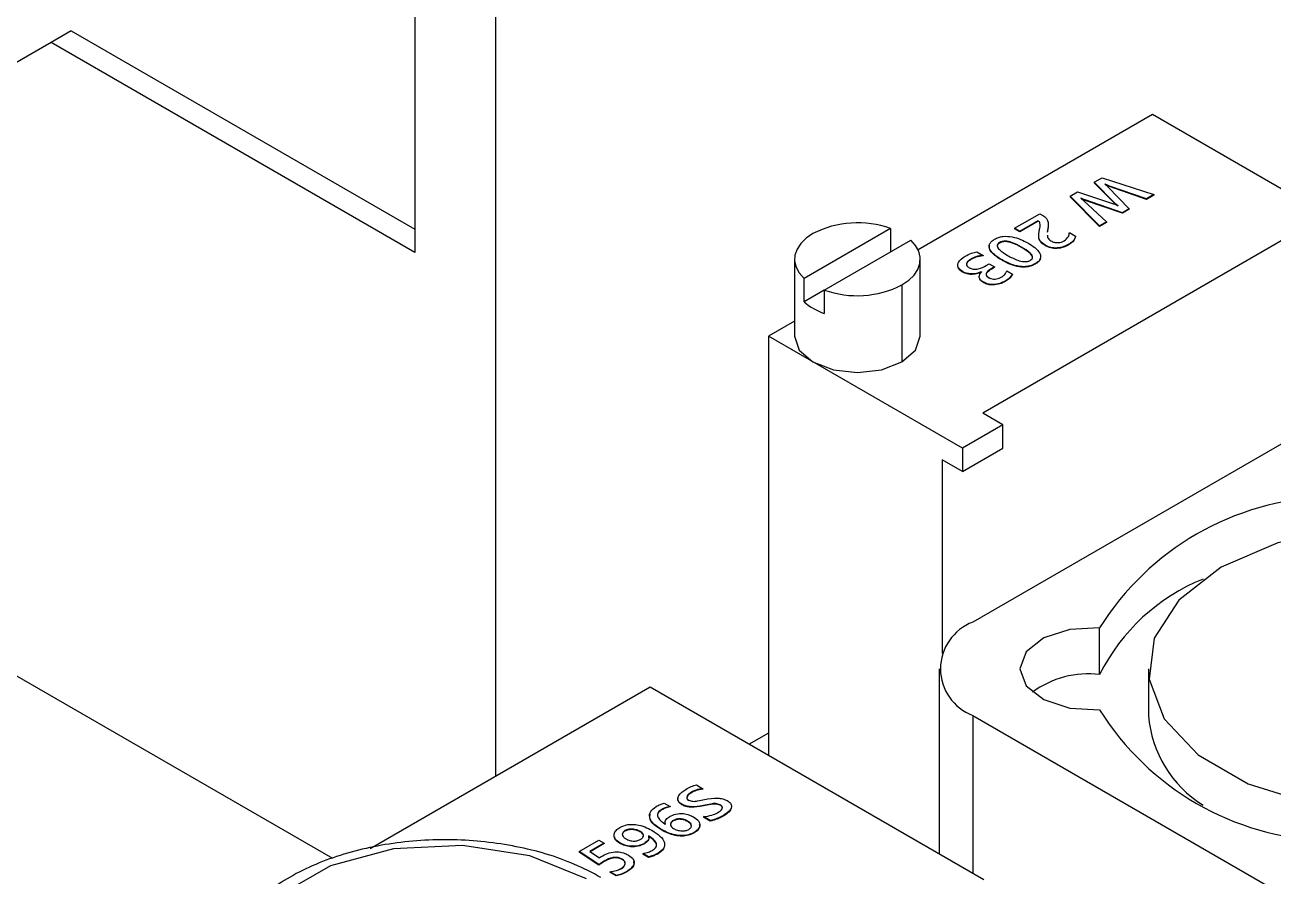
# Model space of a CAD drawing. Header units: millimetres. Extents: x 53 to 380, y 29 to 265.
# Drawn here: x 328.08 to 339, y 105.95 to 113.39 of the extents above; entities that cross this region are included whole.
import ezdxf

# ---------------------------------------------------------------- set-up
doc = ezdxf.new("R2010")
doc.units = ezdxf.units.MM

msp = doc.modelspace()

# ---------------------------------------------------------------- linework, layer by layer
at = {"color": 7, "linetype": 'Continuous', "lineweight": 25}
for p, q in [((309.3248, 118.4838), (330.7686, 106.1046)), ((331.4891, 114.4665), (331.4891, 111.4045)), ((332.1962, 106.821), (332.1962, 114.0583)), ((328.4839, 113.3434), (328.3071, 113.2414)), ((328.4839, 113.3434), (331.4891, 111.6086)), ((328.3071, 113.2414), (326.8929, 112.4247)), ((331.4891, 111.4045), (328.3071, 113.2414)), ((337.9412, 112.6098), (335.8916, 111.4266)), ((339.6383, 111.6301), (337.9412, 112.6098)), ((337.4324, 112.0177), (337.4999, 112.0567)), ((337.613, 111.8359), (337.4324, 112.0177)), ((337.4324, 112.0177), (337.4324, 112.0137)), ((337.4999, 112.0567), (337.9519, 111.9094)), ((337.2203, 111.8952), (337.2863, 111.9334)), ((337.2863, 111.9334), (337.6005, 111.8292)), ((337.613, 111.8318), (337.4324, 112.0137)), ((337.5262, 112.0019), (337.525, 112.0012)), ((337.5262, 112.0019), (337.5262, 112.0002)), ((337.5521, 111.9775), (337.7389, 111.7864)), ((337.8878, 111.8724), (337.5651, 111.985)), ((337.5651, 111.985), (337.5651, 111.981)), ((337.8878, 111.8683), (337.5651, 111.981)), ((337.9519, 111.9094), (337.8878, 111.8724)), ((337.9519, 111.9094), (337.9519, 111.9053)), ((337.4774, 111.6355), (337.2203, 111.8952)), ((337.2203, 111.8952), (337.2203, 111.8912)), ((337.4774, 111.6314), (337.2203, 111.8912)), ((337.3145, 111.8791), (337.3135, 111.8785)), ((337.3145, 111.8791), (337.3145, 111.8778)), ((337.3404, 111.8564), (337.5378, 111.6703)), ((337.6788, 111.7517), (337.3512, 111.8638)), ((337.3512, 111.8638), (337.3512, 111.8597)), ((337.6788, 111.7477), (337.3512, 111.8597)), ((337.613, 111.8359), (337.613, 111.8318)), ((337.6402, 111.8123), (337.6411, 111.8128)), ((337.9519, 111.9053), (337.8878, 111.8683)), ((337.8878, 111.8724), (337.8878, 111.8683)), ((336.7355, 111.6154), (336.9563, 111.7428)), ((336.9563, 111.7428), (336.9821, 111.7279)), ((337.7389, 111.7864), (337.6788, 111.7517)), ((337.7389, 111.7824), (337.6788, 111.7477)), ((337.6788, 111.7517), (337.6788, 111.7477)), ((337.7389, 111.7864), (337.7389, 111.7824)), ((335.6507, 111.6141), (334.8932, 111.1769)), ((335.6507, 111.6141), (335.6507, 111.41)), ((336.782, 111.5886), (336.7355, 111.6154)), ((336.7355, 111.6154), (336.7355, 111.6113)), ((336.782, 111.5845), (336.7355, 111.6113)), ((336.9407, 111.6802), (336.782, 111.5886)), ((336.9407, 111.6761), (336.782, 111.5845)), ((336.782, 111.5886), (336.782, 111.5845)), ((336.9419, 111.6794), (336.9407, 111.6802)), ((336.9407, 111.6802), (336.9407, 111.6761)), ((336.9419, 111.6754), (336.9407, 111.6761)), ((336.9419, 111.6794), (336.9419, 111.6754)), ((337.5378, 111.6703), (337.4774, 111.6355)), ((337.5378, 111.6663), (337.4774, 111.6314)), ((337.4774, 111.6355), (337.4774, 111.6314)), ((337.5378, 111.6703), (337.5378, 111.6663)), ((335.07, 111.0748), (335.8274, 111.5121)), ((339.108, 111.5281), (336.4563, 109.9973)), ((336.603, 111.4906), (336.603, 111.4865)), ((337.2041, 111.4723), (337.2041, 111.4682)), ((337.2142, 111.5786), (337.269, 111.547)), ((337.269, 111.547), (337.269, 111.5429)), ((336.4061, 111.4089), (336.4595, 111.378)), ((336.4595, 111.378), (336.4595, 111.3739)), ((336.7962, 111.4515), (336.7962, 111.4475)), ((337.0015, 111.468), (337.0015, 111.464)), ((334.8103, 111.3445), (334.8103, 110.6708)), ((335.9103, 110.6708), (335.9103, 111.3445)), ((336.3562, 111.3481), (336.3562, 111.344)), ((336.487, 111.2893), (336.5142, 111.3051)), ((336.5142, 111.3051), (336.5608, 111.2782)), ((336.5608, 111.2782), (336.5347, 111.2632)), ((336.5608, 111.2741), (336.5347, 111.2591)), ((336.5347, 111.2632), (336.5347, 111.2591)), ((336.5608, 111.2782), (336.5608, 111.2741)), ((336.6194, 111.3426), (336.6194, 111.3385)), ((336.9154, 111.3057), (336.9154, 111.3016)), ((334.8932, 110.9727), (334.8932, 111.1769)), ((336.2796, 111.2363), (336.2796, 111.2322)), ((336.4463, 111.2349), (336.4453, 111.2355)), ((336.4453, 111.2355), (336.4453, 111.2314)), ((336.4463, 111.2309), (336.4453, 111.2314)), ((336.465, 111.1426), (336.465, 111.1385)), ((336.6522, 111.1537), (336.6522, 111.1497)), ((336.6664, 111.2433), (336.7168, 111.2142)), ((336.7168, 111.2142), (336.7168, 111.2101)), ((335.07, 111.0748), (334.8932, 110.9727)), ((335.07, 111.0748), (335.07, 110.8707)), ((335.7492, 111.12), (335.7492, 110.4463)), ((334.8103, 110.8023), (334.5825, 110.6708)), ((336.2795, 109.6911), (334.5825, 110.6708)), ((334.5825, 110.6708), (334.5825, 107.0034)), ((336.6331, 109.8952), (336.4563, 109.9973)), ((336.6331, 109.8952), (336.2795, 109.6911)), ((339.3741, 109.9047), (336.3688, 108.1699)), ((336.6331, 109.6911), (336.6331, 109.8952)), ((336.2795, 109.6911), (336.2795, 109.487)), ((336.2795, 109.487), (336.6331, 109.6911)), ((336.2795, 109.487), (336.1028, 109.589)), ((336.1028, 109.589), (336.1028, 107.8945)), ((337.4792, 107.7117), (337.4792, 108.12)), ((336.076, 107.7617), (336.076, 106.1412)), ((337.9062, 107.7617), (337.9062, 107.3534)), ((333.5474, 107.601), (331.099, 106.1876)), ((336.4664, 105.9158), (333.5474, 107.601)), ((336.3688, 107.3535), (339.3741, 105.6186)), ((334.5825, 107.1994), (334.4128, 107.1014)), ((333.9087, 106.6822), (333.9087, 106.6781)), ((333.9516, 106.7463), (334.009, 106.7132)), ((334.009, 106.7132), (334.009, 106.7091)), ((333.6711, 106.5871), (333.722, 106.5577)), ((333.722, 106.5577), (333.722, 106.5536)), ((333.8254, 106.5764), (333.8254, 106.5723)), ((334.0129, 106.5659), (334.0129, 106.5618)), ((334.16, 106.5728), (334.16, 106.5687)), ((333.6482, 106.5318), (333.6482, 106.5277)), ((334.0724, 106.4341), (334.013, 106.4684)), ((334.013, 106.4684), (334.013, 106.4644)), ((334.0724, 106.43), (334.013, 106.4644)), ((334.185, 106.4765), (334.185, 106.4724)), ((333.3269, 106.3463), (333.3269, 106.3422)), ((333.6492, 106.3536), (333.6492, 106.3495)), ((333.6787, 106.404), (333.6801, 106.4049)), ((333.6801, 106.4008), (333.6793, 106.4104)), ((333.75, 106.4348), (333.75, 106.4307)), ((333.8757, 106.4293), (333.8757, 106.4252)), ((334.0724, 106.4341), (334.0724, 106.43)), ((332.9259, 106.1632), (333.0991, 106.2631)), ((333.1456, 106.2363), (333.0198, 106.1636)), ((333.1456, 106.2322), (333.0231, 106.1615)), ((333.0991, 106.2631), (333.1456, 106.2363)), ((333.1456, 106.2363), (333.1456, 106.2322)), ((333.2838, 106.2377), (333.2838, 106.2336)), ((333.4655, 106.3365), (333.4655, 106.3324)), ((333.4967, 106.2349), (333.4967, 106.2308)), ((333.5327, 106.3), (333.5316, 106.2994)), ((333.5316, 106.2994), (333.5316, 106.2953)), ((333.5327, 106.2959), (333.5316, 106.2953)), ((333.5327, 106.3), (333.5327, 106.2959)), ((333.9314, 106.3301), (333.9314, 106.326)), ((333.0978, 106.0495), (332.9259, 106.1632)), ((332.9259, 106.1632), (332.9259, 106.1591)), ((333.0978, 106.0454), (332.9259, 106.1591)), ((333.0198, 106.1636), (333.1032, 106.1087)), ((333.534, 106.116), (333.4824, 106.1457)), ((333.4824, 106.1457), (333.4824, 106.1416)), ((333.534, 106.1119), (333.4824, 106.1416)), ((333.616, 106.1479), (333.616, 106.1439)), ((333.0978, 106.0495), (333.0978, 106.0454)), ((333.1525, 106.0845), (333.1525, 106.0804)), ((333.3017, 106.0975), (333.3017, 106.0934)), ((333.534, 106.116), (333.534, 106.1119)), ((333.2509, 105.954), (333.196, 105.9857)), ((333.196, 105.9857), (333.196, 105.9816)), ((333.2509, 105.9499), (333.196, 105.9816)), ((333.2509, 105.954), (333.2509, 105.9499)), ((333.3423, 105.99), (333.3423, 105.9859))]:
    msp.add_line(p, q, dxfattribs=at)
at = {"color": 8, "linetype": 'Continuous', "lineweight": 25}
msp.add_line((336.3688, 107.3535), (336.3688, 105.9721), dxfattribs=at)
at = {"color": 7, "linetype": 'Continuous', "lineweight": 25, "flags": 128}
for points in [[(334.9714, 111.569), (334.9119, 111.5284), (334.8651, 111.4826), (334.8321, 111.4329), (334.8139, 111.3808), (334.8111, 111.3276), (334.8237, 111.2749), (334.8513, 111.2242), (334.8932, 111.1769)], [(335.7492, 111.12), (335.8087, 111.1606), (335.8556, 111.2064), (335.8885, 111.256), (335.9067, 111.3081), (335.9095, 111.3613), (335.897, 111.414), (335.8693, 111.4647), (335.8274, 111.5121)], [(334.8103, 110.6708), (334.8522, 110.5493), (334.9714, 110.4463), (335.1498, 110.3775), (335.3603, 110.3533), (335.5708, 110.3775), (335.7492, 110.4463)], [(335.7492, 110.4463), (335.8684, 110.5493), (335.9103, 110.6708)], [(341.6191, 106.8738), (341.9901, 107.1599), (342.2065, 107.4948), (342.2506, 107.8512), (342.119, 108.2005), (341.8223, 108.5141), (341.3846, 108.7668), (340.8412, 108.9381), (340.2363, 109.0141), (339.6188, 108.9886), (339.0388, 108.8637), (338.5432, 108.6495)], [(338.5432, 108.6495), (338.1722, 108.3634), (337.9559, 108.0286), (337.9117, 107.6721), (338.0433, 107.3229), (338.34, 107.0092), (338.7777, 106.7565), (339.3211, 106.5852), (339.926, 106.5093), (340.5435, 106.5348), (341.1235, 106.6597), (341.6191, 106.8738)], [(337.4792, 108.12), (337.2185, 108.1058), (336.9908, 108.0313), (336.836, 107.9094), (336.7812, 107.7617), (336.836, 107.6139), (336.9908, 107.492), (337.2185, 107.4175), (337.4792, 107.4033)], [(332.9917, 105.9245), (332.4938, 106.1257), (331.9068, 106.2165), (331.3013, 106.186), (330.7505, 106.0377), (330.3207, 105.7896), (330.0639, 105.4716), (330.0109, 105.1221), (330.1682, 104.7832), (330.5168, 104.4958)]]:
    msp.add_lwpolyline(points, dxfattribs=at)
at = {"color": 7, "linetype": 'Continuous', "lineweight": 25}
for centre, radius, start, end in [((335.3635, 110.8014), 0.8619, 70.54283, 117.06299), ((335.3571, 111.8875), 0.8619, 250.54268, 297.06314), ((335.2341, 111.359), 0.5152, 228.57707, 251.42831), ((339.544, 106.8311), 2.4341, 91.96706, 148.02756), ((339.0363, 106.9328), 1.7411, 111.98603, 153.42375), ((336.5238, 107.7617), 0.4366, 110.78343, 249.21657), ((337.382, 106.8831), 0.8343, 83.30917, 126.06269), ((339.544, 108.6922), 2.4341, 211.97241, 268.03296), ((338.9246, 107.4351), 1.0217, 184.58541, 238.08565)]:
    msp.add_arc(centre, radius, start, end, dxfattribs=at)
for points, knots in [([(337.525, 112.0012), (337.5305, 111.9969), (337.5403, 111.9893), (337.5485, 111.9811), (337.5521, 111.9775)], [0, 0, 0, 0, 0.55985395, 1, 1, 1, 1]), ([(337.5651, 111.985), (337.5575, 111.9879), (337.5439, 111.993), (337.5316, 111.9992), (337.5262, 112.0019)], [0, 0, 0, 0, 0.559883, 1, 1, 1, 1]), ([(337.5651, 111.981), (337.5574, 111.9838), (337.5464, 111.9879), (337.5365, 111.9928), (337.5334, 111.9943)], [0, 0, 0, 0, 0.6944252, 1, 1, 1, 1]), ([(337.3135, 111.8785), (337.319, 111.8746), (337.3287, 111.8675), (337.3368, 111.8598), (337.3404, 111.8564)], [0, 0, 0, 0, 0.5598638, 1, 1, 1, 1]), ([(337.3512, 111.8638), (337.3441, 111.8665), (337.3313, 111.8712), (337.3196, 111.8766), (337.3145, 111.8791)], [0, 0, 0, 0, 0.55995844, 1, 1, 1, 1]), ([(337.3512, 111.8597), (337.344, 111.8623), (337.3345, 111.8658), (337.3258, 111.8698), (337.3236, 111.8708)], [0, 0, 0, 0, 0.7545047, 1, 1, 1, 1]), ([(337.6005, 111.8292), (337.6083, 111.8264), (337.6222, 111.8213), (337.6347, 111.815), (337.6402, 111.8123)], [0, 0, 0, 0, 0.5598274, 1, 1, 1, 1]), ([(337.6411, 111.8128), (337.6353, 111.8169), (337.625, 111.8242), (337.6167, 111.8323), (337.613, 111.8359)], [0, 0, 0, 0, 0.559835, 1, 1, 1, 1]), ([(337.6296, 111.8173), (337.6278, 111.8186), (337.6216, 111.8232), (337.6166, 111.8282), (337.613, 111.8318)], [0, 0, 0, 0, 0.2843589, 1, 1, 1, 1]), ([(336.9821, 111.7279), (336.9917, 111.7212), (337.0109, 111.7078), (337.027, 111.6802), (337.0312, 111.649), (337.0268, 111.6153), (337.0228, 111.593), (337.0208, 111.5818)], [0, 0, 0, 0, 0.1695846, 0.3395186, 0.5594102, 0.7796728, 1, 1, 1, 1]), ([(336.9494, 111.584), (336.9516, 111.595), (336.9551, 111.6132), (336.9595, 111.6386), (336.9589, 111.6565), (336.9535, 111.6709), (336.9458, 111.6766), (336.9419, 111.6794)], [0, 0, 0, 0, 0.3403451, 0.5605498, 0.7805398, 0.8904488, 1, 1, 1, 1]), ([(337.0015, 111.468), (336.9858, 111.479), (336.9599, 111.4972), (336.9466, 111.5292), (336.9456, 111.5566), (336.9482, 111.5749), (336.9494, 111.584)], [0, 0, 0, 0, 0.3387811, 0.558883, 0.7793415, 1, 1, 1, 1]), ([(337.029, 111.6372), (337.0283, 111.6286), (337.0268, 111.6087), (337.023, 111.5889), (337.0208, 111.5777)], [0, 0, 0, 0, 0.4349859, 1, 1, 1, 1]), ([(336.6194, 111.3426), (336.5793, 111.3685), (336.5291, 111.4009), (336.5118, 111.4512), (336.5149, 111.4768), (336.5316, 111.5009), (336.5511, 111.5136), (336.5609, 111.52)], [0, 0, 0, 0, 0.4983219, 0.623828, 0.7492017, 0.8745319, 1, 1, 1, 1]), ([(336.5609, 111.52), (336.5714, 111.5253), (336.5924, 111.5359), (336.645, 111.5477), (336.7464, 111.5413), (336.8096, 111.5085), (336.8517, 111.4866)], [0, 0, 0, 0, 0.1257159, 0.2512548, 0.5005098, 1, 1, 1, 1]), ([(336.603, 111.4906), (336.5969, 111.4862), (336.5848, 111.4776), (336.5809, 111.4547), (336.6081, 111.4183), (336.6474, 111.3943), (336.6737, 111.3783)], [0, 0, 0, 0, 0.1247718, 0.2495759, 0.4989248, 1, 1, 1, 1]), ([(336.603, 111.4865), (336.5963, 111.4823), (336.5875, 111.4768), (336.5864, 111.4696), (336.5862, 111.468)], [0, 0, 0, 0, 0.7707347, 1, 1, 1, 1]), ([(336.7962, 111.4515), (336.7687, 111.4666), (336.7275, 111.4892), (336.6642, 111.504), (336.6252, 111.5011), (336.6104, 111.4941), (336.603, 111.4906)], [0, 0, 0, 0, 0.5010428, 0.7502795, 0.8750996, 1, 1, 1, 1]), ([(336.7962, 111.4475), (336.7687, 111.4625), (336.7275, 111.4851), (336.6642, 111.5), (336.6252, 111.497), (336.6104, 111.49), (336.603, 111.4865)], [0, 0, 0, 0, 0.5010428, 0.7502795, 0.8750996, 1, 1, 1, 1]), ([(336.8517, 111.4866), (336.8931, 111.4603), (336.9449, 111.4275), (336.965, 111.3762), (336.9625, 111.3499), (336.9455, 111.3252), (336.9254, 111.3122), (336.9154, 111.3057)], [0, 0, 0, 0, 0.4986408, 0.6240833, 0.7493477, 0.8745747, 1, 1, 1, 1]), ([(337.0015, 111.464), (336.9859, 111.4749), (336.96, 111.4931), (336.9466, 111.5247), (336.9465, 111.5425), (336.9465, 111.5511)], [0, 0, 0, 0, 0.44100536, 0.72752111, 1, 1, 1, 1]), ([(337.2041, 111.4723), (337.1878, 111.4641), (337.1554, 111.4479), (337.0944, 111.4397), (337.0398, 111.4488), (337.0143, 111.4616), (337.0015, 111.468)], [0, 0, 0, 0, 0.2806069, 0.5594056, 0.7793657, 1, 1, 1, 1]), ([(337.0224, 111.5541), (337.0219, 111.548), (337.0206, 111.5297), (337.0402, 111.5147), (337.0532, 111.5048)], [0, 0, 0, 0, 0.3368732, 1, 1, 1, 1]), ([(337.0532, 111.5048), (337.0625, 111.5002), (337.081, 111.491), (337.1163, 111.4882), (337.1463, 111.4943), (337.1607, 111.5015), (337.1679, 111.5051)], [0, 0, 0, 0, 0.2801756, 0.5586997, 0.7789964, 1, 1, 1, 1]), ([(337.1679, 111.5051), (337.1831, 111.5175), (337.2105, 111.5397), (337.2131, 111.5667), (337.2142, 111.5786)], [0, 0, 0, 0, 0.558269, 1, 1, 1, 1]), ([(337.269, 111.547), (337.2629, 111.5312), (337.2521, 111.5031), (337.2187, 111.4817), (337.2041, 111.4723)], [0, 0, 0, 0, 0.5593821, 1, 1, 1, 1]), ([(337.269, 111.5429), (337.2629, 111.5272), (337.2521, 111.499), (337.2187, 111.4776), (337.2041, 111.4682)], [0, 0, 0, 0, 0.5593821, 1, 1, 1, 1]), ([(336.2796, 111.2363), (336.2645, 111.2478), (336.2342, 111.2709), (336.2386, 111.3253), (336.2791, 111.354), (336.3038, 111.3716)], [0, 0, 0, 0, 0.2798591, 0.5601502, 1, 1, 1, 1]), ([(336.3038, 111.3716), (336.3206, 111.3807), (336.3506, 111.3971), (336.3891, 111.4053), (336.4061, 111.4089)], [0, 0, 0, 0, 0.5604287, 1, 1, 1, 1]), ([(336.4595, 111.378), (336.4378, 111.3751), (336.3991, 111.3698), (336.3693, 111.3548), (336.3562, 111.3481)], [0, 0, 0, 0, 0.559384, 1, 1, 1, 1]), ([(336.4595, 111.3739), (336.4378, 111.371), (336.3991, 111.3658), (336.3693, 111.3507), (336.3562, 111.344)], [0, 0, 0, 0, 0.559384, 1, 1, 1, 1]), ([(336.6194, 111.3385), (336.5798, 111.3643), (336.5302, 111.3967), (336.5116, 111.4451), (336.5149, 111.4599), (336.5163, 111.4663)], [0, 0, 0, 0, 0.693398, 0.8680354, 1, 1, 1, 1]), ([(336.6737, 111.3783), (336.702, 111.3628), (336.7444, 111.3395), (336.8076, 111.3226), (336.8483, 111.3235), (336.8638, 111.3306), (336.8716, 111.3341)], [0, 0, 0, 0, 0.50119941, 0.75075001, 0.87538717, 1, 1, 1, 1]), ([(336.8716, 111.3341), (336.8779, 111.3387), (336.8906, 111.3478), (336.894, 111.3717), (336.865, 111.4096), (336.8238, 111.4348), (336.7962, 111.4515)], [0, 0, 0, 0, 0.124724, 0.2494599, 0.4988921, 1, 1, 1, 1]), ([(336.8887, 111.3485), (336.8901, 111.3529), (336.8951, 111.3686), (336.8635, 111.4058), (336.8231, 111.4308), (336.7962, 111.4475)], [0, 0, 0, 0, 0.1117716, 0.4069628, 1, 1, 1, 1]), ([(337.2041, 111.4682), (337.1878, 111.4601), (337.1554, 111.4438), (337.0944, 111.4356), (337.0398, 111.4447), (337.0143, 111.4575), (337.0015, 111.464)], [0, 0, 0, 0, 0.2806069, 0.5594056, 0.7793657, 1, 1, 1, 1]), ([(336.2796, 111.2322), (336.2619, 111.2436), (336.2405, 111.2572), (336.2423, 111.2745), (336.2426, 111.2775)], [0, 0, 0, 0, 0.8266094, 1, 1, 1, 1]), ([(336.3562, 111.3481), (336.3467, 111.342), (336.3276, 111.3297), (336.3133, 111.3077), (336.3156, 111.2856), (336.3299, 111.2754), (336.337, 111.2703)], [0, 0, 0, 0, 0.2809729, 0.5608213, 0.7802866, 1, 1, 1, 1]), ([(336.3562, 111.344), (336.3469, 111.3379), (336.3281, 111.3257), (336.3131, 111.306), (336.3164, 111.294), (336.3175, 111.2902)], [0, 0, 0, 0, 0.4068875, 0.8121466, 1, 1, 1, 1]), ([(336.337, 111.2703), (336.3425, 111.2675), (336.3533, 111.262), (336.3739, 111.2572), (336.3959, 111.2568), (336.4382, 111.2632), (336.4653, 111.2777), (336.487, 111.2893)], [0, 0, 0, 0, 0.1253931, 0.2505266, 0.3756286, 0.5009918, 1, 1, 1, 1]), ([(336.5347, 111.2632), (336.5166, 111.2517), (336.4938, 111.2372), (336.4857, 111.2148), (336.4882, 111.1993), (336.5008, 111.1902), (336.5092, 111.1842)], [0, 0, 0, 0, 0.4996171, 0.6252771, 0.750793, 1, 1, 1, 1]), ([(336.5347, 111.2591), (336.5166, 111.2476), (336.4938, 111.2332), (336.4857, 111.2107), (336.4882, 111.1952), (336.5008, 111.1861), (336.5092, 111.1801)], [0, 0, 0, 0, 0.4996171, 0.6252771, 0.750793, 1, 1, 1, 1]), ([(336.9154, 111.3057), (336.9047, 111.3002), (336.8833, 111.2892), (336.8428, 111.2798), (336.7994, 111.2786), (336.7158, 111.2913), (336.6622, 111.3198), (336.6194, 111.3426)], [0, 0, 0, 0, 0.12539839, 0.25054382, 0.37571403, 0.50107799, 1, 1, 1, 1]), ([(336.9154, 111.3016), (336.9047, 111.2961), (336.8833, 111.2851), (336.8428, 111.2757), (336.7994, 111.2745), (336.7158, 111.2872), (336.6622, 111.3157), (336.6194, 111.3385)], [0, 0, 0, 0, 0.12539839, 0.25054382, 0.37571403, 0.50107799, 1, 1, 1, 1]), ([(336.9606, 111.3508), (336.9605, 111.3492), (336.9598, 111.339), (336.9448, 111.3212), (336.9252, 111.3081), (336.9154, 111.3016)], [0, 0, 0, 0, 0.08330125, 0.54128793, 1, 1, 1, 1]), ([(336.4453, 111.2355), (336.4312, 111.2297), (336.4031, 111.2183), (336.3542, 111.2144), (336.3106, 111.2211), (336.2899, 111.2312), (336.2796, 111.2363)], [0, 0, 0, 0, 0.2803685, 0.559674, 0.7796357, 1, 1, 1, 1]), ([(336.4453, 111.2314), (336.4312, 111.2257), (336.4031, 111.2142), (336.3542, 111.2103), (336.3106, 111.217), (336.2899, 111.2272), (336.2796, 111.2322)], [0, 0, 0, 0, 0.2803685, 0.559674, 0.7796357, 1, 1, 1, 1]), ([(336.465, 111.1426), (336.4542, 111.1497), (336.4328, 111.164), (336.4184, 111.1985), (336.4357, 111.2211), (336.4463, 111.2349)], [0, 0, 0, 0, 0.2811102, 0.5611303, 1, 1, 1, 1]), ([(336.465, 111.1385), (336.4537, 111.1456), (336.4338, 111.1582), (336.4294, 111.1749), (336.4276, 111.1821)], [0, 0, 0, 0, 0.5688374, 1, 1, 1, 1]), ([(336.6522, 111.1537), (336.6373, 111.1462), (336.6077, 111.131), (336.5536, 111.1219), (336.5014, 111.1255), (336.4771, 111.1369), (336.465, 111.1426)], [0, 0, 0, 0, 0.2807891, 0.5603562, 0.7801274, 1, 1, 1, 1]), ([(336.6522, 111.1497), (336.6373, 111.1421), (336.6077, 111.127), (336.5536, 111.1178), (336.5014, 111.1214), (336.4771, 111.1328), (336.465, 111.1385)], [0, 0, 0, 0, 0.2807891, 0.5603562, 0.7801274, 1, 1, 1, 1]), ([(336.5092, 111.1842), (336.5154, 111.181), (336.5277, 111.1747), (336.5516, 111.17), (336.5881, 111.1727), (336.6091, 111.1835), (336.6239, 111.1911)], [0, 0, 0, 0, 0.1873997, 0.3740765, 0.5609521, 1, 1, 1, 1]), ([(336.6239, 111.1911), (336.6359, 111.1998), (336.6574, 111.2153), (336.6636, 111.2348), (336.6664, 111.2433)], [0, 0, 0, 0, 0.5590626, 1, 1, 1, 1]), ([(336.7168, 111.2142), (336.7083, 111.2016), (336.6931, 111.1791), (336.6647, 111.1615), (336.6522, 111.1537)], [0, 0, 0, 0, 0.5593299, 1, 1, 1, 1]), ([(336.7168, 111.2101), (336.7083, 111.1975), (336.6931, 111.1751), (336.6647, 111.1574), (336.6522, 111.1497)], [0, 0, 0, 0, 0.5593299, 1, 1, 1, 1]), ([(333.8254, 106.5764), (333.8151, 106.5836), (333.7945, 106.5978), (333.7872, 106.6261), (333.7996, 106.6659), (333.8344, 106.6901), (333.8587, 106.707)], [0, 0, 0, 0, 0.186814, 0.373614, 0.5608153, 1, 1, 1, 1]), ([(333.8587, 106.707), (333.8742, 106.7159), (333.9018, 106.7317), (333.9364, 106.7419), (333.9516, 106.7463)], [0, 0, 0, 0, 0.5607227, 1, 1, 1, 1]), ([(333.9087, 106.6822), (333.8935, 106.672), (333.8707, 106.6568), (333.8665, 106.633), (333.8737, 106.6202), (333.8812, 106.6153), (333.885, 106.6128)], [0, 0, 0, 0, 0.499148, 0.748809, 0.8743013, 1, 1, 1, 1]), ([(333.9087, 106.6781), (333.8919, 106.668), (333.8716, 106.6558), (333.8707, 106.6398), (333.8705, 106.6369)], [0, 0, 0, 0, 0.822708, 1, 1, 1, 1]), ([(334.009, 106.7132), (333.9878, 106.71), (333.9499, 106.7042), (333.9213, 106.6889), (333.9087, 106.6822)], [0, 0, 0, 0, 0.5587081, 1, 1, 1, 1]), ([(334.009, 106.7091), (333.9878, 106.7059), (333.9499, 106.7001), (333.9213, 106.6848), (333.9087, 106.6781)], [0, 0, 0, 0, 0.5587081, 1, 1, 1, 1]), ([(333.6492, 106.3536), (333.6243, 106.3697), (333.5746, 106.4017), (333.5375, 106.4591), (333.5442, 106.5165), (333.5806, 106.5435), (333.5987, 106.5569)], [0, 0, 0, 0, 0.2809886, 0.5609042, 0.780489, 1, 1, 1, 1]), ([(333.5987, 106.5569), (333.6109, 106.5637), (333.6325, 106.5758), (333.6593, 106.5836), (333.6711, 106.5871)], [0, 0, 0, 0, 0.56046551, 1, 1, 1, 1]), ([(333.722, 106.5577), (333.7067, 106.5542), (333.6794, 106.5481), (333.6577, 106.5367), (333.6482, 106.5318)], [0, 0, 0, 0, 0.5600706, 1, 1, 1, 1]), ([(333.8254, 106.5723), (333.8153, 106.5794), (333.7951, 106.5937), (333.7871, 106.6162), (333.7916, 106.6284), (333.7928, 106.6316)], [0, 0, 0, 0, 0.4234592, 0.8468865, 1, 1, 1, 1]), ([(334.0129, 106.5659), (333.9766, 106.5596), (333.9261, 106.5509), (333.8589, 106.5596), (333.8366, 106.5708), (333.8254, 106.5764)], [0, 0, 0, 0, 0.5596727, 0.7797714, 1, 1, 1, 1]), ([(334.0129, 106.5618), (333.9766, 106.5555), (333.9261, 106.5468), (333.8589, 106.5556), (333.8366, 106.5667), (333.8254, 106.5723)], [0, 0, 0, 0, 0.5596727, 0.7797714, 1, 1, 1, 1]), ([(333.8692, 106.6266), (333.8691, 106.6264), (333.8686, 106.6228), (333.8742, 106.6162), (333.8814, 106.6112), (333.885, 106.6087)], [0, 0, 0, 0, 0.0409035, 0.5200578, 1, 1, 1, 1]), ([(333.885, 106.6128), (333.8968, 106.6084), (333.9206, 106.5996), (333.971, 106.6066), (334.0034, 106.6138), (334.0233, 106.6182)], [0, 0, 0, 0, 0.27581638, 0.55669206, 1, 1, 1, 1]), ([(334.16, 106.5728), (334.1472, 106.5771), (334.1215, 106.586), (334.0686, 106.578), (334.0341, 106.5705), (334.0129, 106.5659)], [0, 0, 0, 0, 0.2754189, 0.5565189, 1, 1, 1, 1]), ([(334.16, 106.5687), (334.1472, 106.5731), (334.1215, 106.5819), (334.0686, 106.5739), (334.0341, 106.5664), (334.0129, 106.5618)], [0, 0, 0, 0, 0.2754189, 0.5565189, 1, 1, 1, 1]), ([(334.0233, 106.6182), (334.0612, 106.6246), (334.114, 106.6335), (334.1847, 106.6257), (334.2086, 106.6143), (334.2205, 106.6086)], [0, 0, 0, 0, 0.5598725, 0.7801243, 1, 1, 1, 1]), ([(334.1365, 106.5022), (334.1529, 106.5124), (334.1733, 106.5253), (334.1804, 106.5453), (334.1786, 106.5592), (334.1674, 106.5673), (334.16, 106.5728)], [0, 0, 0, 0, 0.4997173, 0.6254203, 0.7509454, 1, 1, 1, 1]), ([(334.1784, 106.5482), (334.1783, 106.5493), (334.1774, 106.5571), (334.168, 106.5633), (334.16, 106.5687)], [0, 0, 0, 0, 0.1379742, 1, 1, 1, 1]), ([(334.2205, 106.6086), (334.2312, 106.6014), (334.2526, 106.5871), (334.262, 106.5583), (334.2475, 106.5176), (334.2108, 106.4934), (334.185, 106.4765)], [0, 0, 0, 0, 0.1869359, 0.3734641, 0.5604113, 1, 1, 1, 1]), ([(333.6492, 106.3495), (333.6248, 106.3655), (333.5761, 106.3975), (333.537, 106.4492), (333.5459, 106.4806), (333.5488, 106.4907)], [0, 0, 0, 0, 0.4048138, 0.8080817, 1, 1, 1, 1]), ([(333.6482, 106.5277), (333.6384, 106.5207), (333.6188, 106.5067), (333.6089, 106.4845), (333.6134, 106.472), (333.6148, 106.4684)], [0, 0, 0, 0, 0.4142507, 0.8281717, 1, 1, 1, 1]), ([(333.6482, 106.5318), (333.6382, 106.5248), (333.6182, 106.5108), (333.6087, 106.4834), (333.6205, 106.4442), (333.6547, 106.4206), (333.6787, 106.404)], [0, 0, 0, 0, 0.186921, 0.3736931, 0.5608474, 1, 1, 1, 1]), ([(333.722, 106.5536), (333.7067, 106.5502), (333.6794, 106.544), (333.6577, 106.5327), (333.6482, 106.5277)], [0, 0, 0, 0, 0.5600706, 1, 1, 1, 1]), ([(333.6801, 106.4049), (333.6788, 106.4116), (333.6761, 106.425), (333.6872, 106.4488), (333.7066, 106.4621), (333.7184, 106.4703)], [0, 0, 0, 0, 0.2802255, 0.5605753, 1, 1, 1, 1]), ([(333.7184, 106.4703), (333.7357, 106.4785), (333.7702, 106.4949), (333.835, 106.4976), (333.8887, 106.4855), (333.9148, 106.4722), (333.9278, 106.4655)], [0, 0, 0, 0, 0.2798471, 0.558568, 0.7790535, 1, 1, 1, 1]), ([(333.8757, 106.4293), (333.8657, 106.4345), (333.8458, 106.4447), (333.8087, 106.4513), (333.774, 106.4468), (333.758, 106.4388), (333.75, 106.4348)], [0, 0, 0, 0, 0.28091232, 0.55992442, 0.77955967, 1, 1, 1, 1]), ([(333.9278, 106.4655), (333.9435, 106.4545), (333.9748, 106.4324), (333.9853, 106.3917), (333.9689, 106.3558), (333.9439, 106.3386), (333.9314, 106.3301)], [0, 0, 0, 0, 0.2799871, 0.5592824, 0.7795144, 1, 1, 1, 1]), ([(334.013, 106.4684), (334.0387, 106.4716), (334.0846, 106.4773), (334.1207, 106.4946), (334.1365, 106.5022)], [0, 0, 0, 0, 0.5587561, 1, 1, 1, 1]), ([(334.185, 106.4765), (334.1736, 106.4705), (334.1547, 106.4608), (334.1257, 106.4493), (334.1005, 106.44), (334.0818, 106.4361), (334.0724, 106.4341)], [0, 0, 0, 0, 0.3400792, 0.5602324, 0.7803873, 1, 1, 1, 1]), ([(334.185, 106.4724), (334.1736, 106.4665), (334.1547, 106.4567), (334.1257, 106.4452), (334.1005, 106.4359), (334.0818, 106.432), (334.0724, 106.43)], [0, 0, 0, 0, 0.3400792, 0.5602324, 0.7803873, 1, 1, 1, 1]), ([(334.2553, 106.5438), (334.2538, 106.538), (334.2468, 106.5103), (334.2123, 106.4891), (334.185, 106.4724)], [0, 0, 0, 0, 0.2081067, 1, 1, 1, 1]), ([(333.2838, 106.2377), (333.2679, 106.2489), (333.2361, 106.2713), (333.2269, 106.3127), (333.2452, 106.3489), (333.2706, 106.3662), (333.2833, 106.3748)], [0, 0, 0, 0, 0.2799519, 0.5590937, 0.7794063, 1, 1, 1, 1]), ([(333.2833, 106.3748), (333.3046, 106.3844), (333.3367, 106.3989), (333.3905, 106.4022), (333.4698, 106.3954), (333.5215, 106.3696), (333.5628, 106.3489)], [0, 0, 0, 0, 0.2496517, 0.3753728, 0.5012155, 1, 1, 1, 1]), ([(333.3269, 106.3463), (333.319, 106.3402), (333.3031, 106.3279), (333.303, 106.3058), (333.315, 106.2874), (333.3286, 106.2785), (333.3354, 106.274)], [0, 0, 0, 0, 0.2790721, 0.5582958, 0.7790798, 1, 1, 1, 1]), ([(333.3269, 106.3422), (333.3179, 106.3362), (333.3062, 106.3282), (333.3065, 106.3182), (333.3066, 106.3158)], [0, 0, 0, 0, 0.7589689, 1, 1, 1, 1]), ([(333.4655, 106.3365), (333.4545, 106.3421), (333.4324, 106.3531), (333.393, 106.3606), (333.3542, 106.3586), (333.336, 106.3504), (333.3269, 106.3463)], [0, 0, 0, 0, 0.2808048, 0.5606804, 0.7804277, 1, 1, 1, 1]), ([(333.4655, 106.3324), (333.4545, 106.338), (333.4324, 106.3491), (333.393, 106.3565), (333.3542, 106.3545), (333.336, 106.3463), (333.3269, 106.3422)], [0, 0, 0, 0, 0.2808048, 0.5606804, 0.7804277, 1, 1, 1, 1]), ([(333.5628, 106.3489), (333.5879, 106.3331), (333.6379, 106.3015), (333.6788, 106.2452), (333.6714, 106.1877), (333.6345, 106.1612), (333.616, 106.1479)], [0, 0, 0, 0, 0.28111815, 0.56099569, 0.78024578, 1, 1, 1, 1]), ([(333.9314, 106.3301), (333.916, 106.3226), (333.885, 106.3077), (333.8243, 106.3005), (333.7372, 106.3097), (333.6855, 106.3355), (333.6492, 106.3536)], [0, 0, 0, 0, 0.1870074, 0.3737061, 0.5607677, 1, 1, 1, 1]), ([(333.9314, 106.326), (333.916, 106.3185), (333.885, 106.3036), (333.8243, 106.2964), (333.7372, 106.3056), (333.6855, 106.3314), (333.6492, 106.3495)], [0, 0, 0, 0, 0.1870074, 0.3737061, 0.5607677, 1, 1, 1, 1]), ([(333.75, 106.4348), (333.7419, 106.4291), (333.7258, 106.4176), (333.7223, 106.3965), (333.7318, 106.3782), (333.7446, 106.3694), (333.7511, 106.365)], [0, 0, 0, 0, 0.2795345, 0.5588406, 0.7791967, 1, 1, 1, 1]), ([(333.75, 106.4307), (333.7413, 106.4251), (333.7281, 106.4165), (333.7272, 106.4054), (333.7269, 106.4016)], [0, 0, 0, 0, 0.6618174, 1, 1, 1, 1]), ([(333.8757, 106.4252), (333.8657, 106.4304), (333.8458, 106.4407), (333.8087, 106.4472), (333.774, 106.4427), (333.758, 106.4347), (333.75, 106.4307)], [0, 0, 0, 0, 0.28091232, 0.55992442, 0.77955967, 1, 1, 1, 1]), ([(333.7511, 106.365), (333.7619, 106.3598), (333.7836, 106.3494), (333.822, 106.3429), (333.8594, 106.345), (333.8767, 106.3531), (333.8854, 106.3572)], [0, 0, 0, 0, 0.280594, 0.56034, 0.7803364, 1, 1, 1, 1]), ([(333.8854, 106.3572), (333.8937, 106.3633), (333.9103, 106.3753), (333.91, 106.3978), (333.8963, 106.4159), (333.8826, 106.4248), (333.8757, 106.4293)], [0, 0, 0, 0, 0.2792883, 0.5580541, 0.7788516, 1, 1, 1, 1]), ([(333.9064, 106.3783), (333.9075, 106.3839), (333.9098, 106.3955), (333.896, 106.4118), (333.8825, 106.4208), (333.8757, 106.4252)], [0, 0, 0, 0, 0.315592, 0.6575243, 1, 1, 1, 1]), ([(333.9755, 106.4027), (333.9778, 106.3968), (333.9844, 106.38), (333.968, 106.3516), (333.9436, 106.3345), (333.9314, 106.326)], [0, 0, 0, 0, 0.2131954, 0.6063713, 1, 1, 1, 1]), ([(333.1167, 105.9369), (333.0399, 105.9772), (332.819, 106.0933), (332.3833, 106.2207), (331.8238, 106.2819), (331.2568, 106.2448), (330.7275, 106.1122), (330.2723, 105.8891), (329.952, 105.5962), (329.7674, 105.2786), (329.7712, 105.069), (329.7728, 104.9787)], [0, 0, 0, 0, 0.0655652, 0.1885821, 0.3113322, 0.434009, 0.5572473, 0.681783, 0.8082641, 0.9173544, 1, 1, 1, 1]), ([(333.2838, 106.2336), (333.2666, 106.2447), (333.2405, 106.2615), (333.2379, 106.2835), (333.237, 106.2911)], [0, 0, 0, 0, 0.658126, 1, 1, 1, 1]), ([(333.4967, 106.2349), (333.4791, 106.2268), (333.444, 106.2106), (333.3792, 106.2072), (333.3238, 106.2177), (333.2972, 106.231), (333.2838, 106.2377)], [0, 0, 0, 0, 0.2797055, 0.5587934, 0.7792354, 1, 1, 1, 1]), ([(333.4967, 106.2308), (333.4791, 106.2227), (333.444, 106.2065), (333.3792, 106.2031), (333.3238, 106.2137), (333.2972, 106.227), (333.2838, 106.2336)], [0, 0, 0, 0, 0.2797055, 0.5587934, 0.7792354, 1, 1, 1, 1]), ([(333.3354, 106.274), (333.3458, 106.2688), (333.3665, 106.2583), (333.4053, 106.253), (333.4405, 106.2582), (333.457, 106.2663), (333.4652, 106.2704)], [0, 0, 0, 0, 0.2805269, 0.5596469, 0.7795252, 1, 1, 1, 1]), ([(333.4652, 106.2704), (333.4726, 106.2758), (333.4874, 106.2868), (333.4912, 106.3065), (333.4835, 106.324), (333.4715, 106.3323), (333.4655, 106.3365)], [0, 0, 0, 0, 0.2795834, 0.5593542, 0.7796722, 1, 1, 1, 1]), ([(333.4869, 106.2944), (333.488, 106.2975), (333.4909, 106.306), (333.4831, 106.3199), (333.4714, 106.3283), (333.4655, 106.3324)], [0, 0, 0, 0, 0.2264153, 0.613199, 1, 1, 1, 1]), ([(333.5316, 106.2994), (333.5333, 106.2929), (333.5366, 106.2798), (333.5262, 106.2564), (333.5079, 106.243), (333.4967, 106.2349)], [0, 0, 0, 0, 0.2801142, 0.5607083, 1, 1, 1, 1]), ([(333.5316, 106.2953), (333.5333, 106.2888), (333.5366, 106.2757), (333.5262, 106.2523), (333.5079, 106.239), (333.4967, 106.2308)], [0, 0, 0, 0, 0.2801142, 0.5607083, 1, 1, 1, 1]), ([(333.5675, 106.1737), (333.5805, 106.1833), (333.6001, 106.1978), (333.6048, 106.2221), (333.5956, 106.2579), (333.5606, 106.2813), (333.5327, 106.3)], [0, 0, 0, 0, 0.2495364, 0.3752653, 0.5011307, 1, 1, 1, 1]), ([(333.6014, 106.226), (333.6008, 106.2293), (333.5953, 106.2563), (333.562, 106.2774), (333.5327, 106.2959)], [0, 0, 0, 0, 0.12131486, 1, 1, 1, 1]), ([(333.1032, 106.1087), (333.1086, 106.1121), (333.1183, 106.1183), (333.1285, 106.1243), (333.1329, 106.1269)], [0, 0, 0, 0, 0.5600068, 1, 1, 1, 1]), ([(333.1329, 106.1269), (333.1509, 106.1361), (333.1866, 106.1544), (333.2542, 106.1632), (333.315, 106.1538), (333.3434, 106.1395), (333.3576, 106.1324)], [0, 0, 0, 0, 0.2807072, 0.5595235, 0.779385, 1, 1, 1, 1]), ([(333.3576, 106.1324), (333.3742, 106.1205), (333.4074, 106.0968), (333.4096, 106.0525), (333.3836, 106.0163), (333.3561, 105.9988), (333.3423, 105.99)], [0, 0, 0, 0, 0.2795507, 0.5583905, 0.7789101, 1, 1, 1, 1]), ([(333.4824, 106.1457), (333.4999, 106.1493), (333.5312, 106.1557), (333.5564, 106.1682), (333.5675, 106.1737)], [0, 0, 0, 0, 0.559585, 1, 1, 1, 1]), ([(333.616, 106.1479), (333.602, 106.1408), (333.5771, 106.128), (333.5471, 106.1196), (333.534, 106.116)], [0, 0, 0, 0, 0.5600042, 1, 1, 1, 1]), ([(333.616, 106.1439), (333.602, 106.1367), (333.5771, 106.1239), (333.5471, 106.1156), (333.534, 106.1119)], [0, 0, 0, 0, 0.5600042, 1, 1, 1, 1]), ([(333.6666, 106.2042), (333.6662, 106.1979), (333.6645, 106.1747), (333.6364, 106.1569), (333.616, 106.1439)], [0, 0, 0, 0, 0.2699552, 1, 1, 1, 1]), ([(333.1525, 106.0845), (333.1421, 106.0781), (333.1236, 106.0666), (333.1057, 106.0547), (333.0978, 106.0495)], [0, 0, 0, 0, 0.5599905, 1, 1, 1, 1]), ([(333.1525, 106.0804), (333.1421, 106.074), (333.1236, 106.0625), (333.1057, 106.0506), (333.0978, 106.0454)], [0, 0, 0, 0, 0.5599905, 1, 1, 1, 1]), ([(333.3017, 106.0975), (333.2935, 106.1015), (333.2772, 106.1095), (333.2449, 106.1133), (333.1988, 106.1081), (333.1716, 106.0942), (333.1525, 106.0845)], [0, 0, 0, 0, 0.18699742, 0.37351944, 0.56057012, 1, 1, 1, 1]), ([(333.3017, 106.0934), (333.2935, 106.0974), (333.2772, 106.1054), (333.2449, 106.1092), (333.1988, 106.104), (333.1716, 106.0901), (333.1525, 106.0804)], [0, 0, 0, 0, 0.18699742, 0.37351944, 0.56057012, 1, 1, 1, 1]), ([(333.196, 105.9857), (333.2154, 105.9886), (333.2499, 105.9938), (333.2771, 106.0071), (333.2891, 106.0129)], [0, 0, 0, 0, 0.55997321, 1, 1, 1, 1]), ([(333.2891, 106.0129), (333.2993, 106.0197), (333.3198, 106.0331), (333.3317, 106.0578), (333.3253, 106.0812), (333.3095, 106.0921), (333.3017, 106.0975)], [0, 0, 0, 0, 0.2807026, 0.5601542, 0.77984894, 1, 1, 1, 1]), ([(333.2891, 106.0089), (333.2998, 106.0155), (333.3189, 106.0275), (333.324, 106.0433), (333.3263, 106.0503)], [0, 0, 0, 0, 0.5604339, 1, 1, 1, 1]), ([(333.3262, 106.0638), (333.3255, 106.0681), (333.3234, 106.0794), (333.31, 106.0881), (333.3017, 106.0934)], [0, 0, 0, 0, 0.3768444, 1, 1, 1, 1]), ([(333.401, 106.0752), (333.4034, 106.0654), (333.4087, 106.0438), (333.3829, 106.0122), (333.3558, 105.9946), (333.3423, 105.9859)], [0, 0, 0, 0, 0.291657, 0.6453711, 1, 1, 1, 1]), ([(333.3423, 105.99), (333.3272, 105.9814), (333.3004, 105.9663), (333.266, 105.9577), (333.2509, 105.954)], [0, 0, 0, 0, 0.5607656, 1, 1, 1, 1]), ([(333.3423, 105.9859), (333.3272, 105.9774), (333.3004, 105.9622), (333.266, 105.9537), (333.2509, 105.9499)], [0, 0, 0, 0, 0.5607656, 1, 1, 1, 1])]:
    msp.add_open_spline(points, degree=3, knots=knots, dxfattribs=at)

doc.saveas('drawing.dxf')
